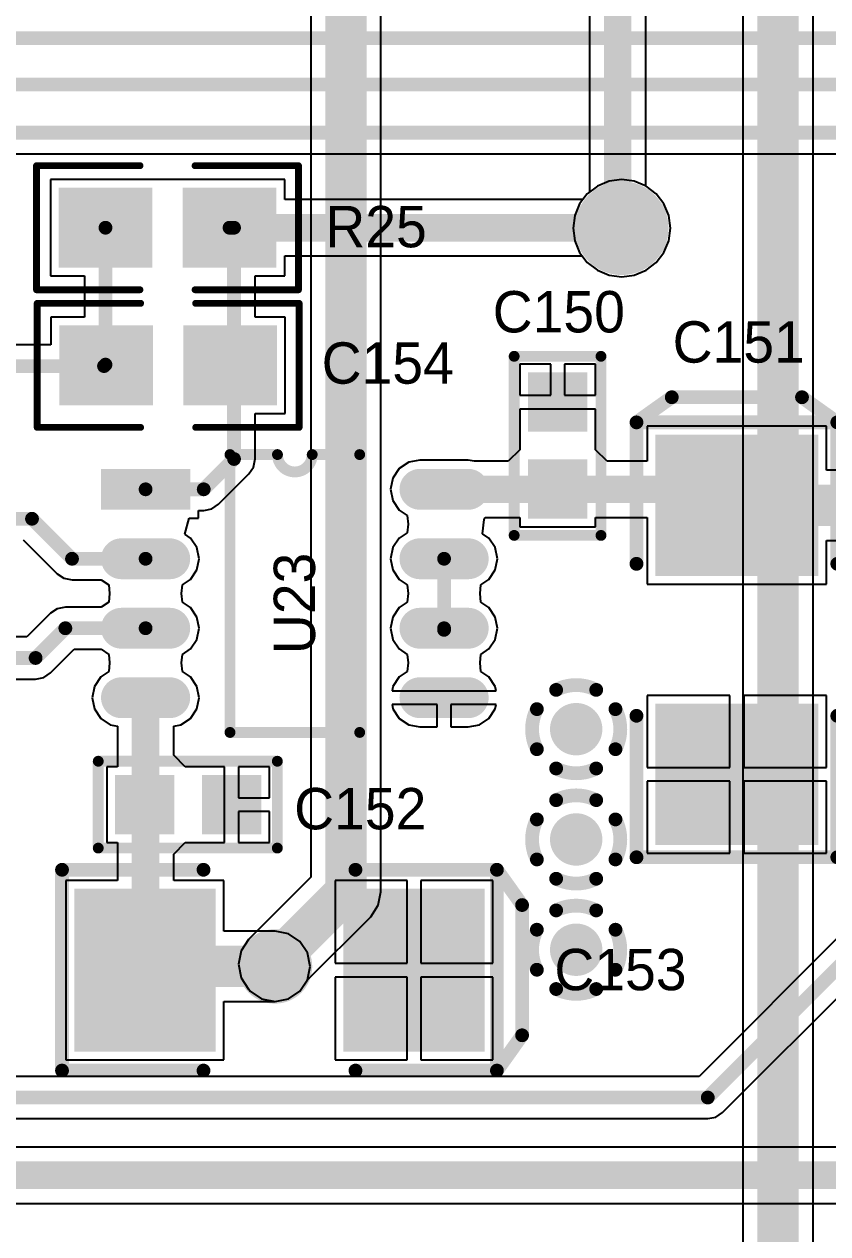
# Model space of a CAD drawing. Header units: millimetres. Extents: x 6.83 to 16.18, y 4.59 to 12.3.
# Drawn here: x 10.975 to 11.558, y 7.442 to 8.32 of the extents above; entities that cross this region are included whole.
import ezdxf

# ---------------------------------------------------------------- set-up
doc = ezdxf.new("R2010")
doc.units = ezdxf.units.MM
doc.header["$MEASUREMENT"] = 0
for name, color, linetype in [('BottomLayer', 5, 'Continuous'), ('BottomSolder', 6, 'Continuous'), ('InternalPlane1', 76, 'Continuous'), ('InternalPlane2', 16, 'Continuous'), ('MultiLayer', 9, 'Continuous'), ('TopLayer', 1, 'Continuous'), ('TopOverlay', 2, 'Continuous'), ('TopPaste', 8, 'Continuous'), ('TopSolder', 216, 'Continuous'), ('ViaHoleLayer', 16, 'Continuous')]:
    doc.layers.add(name, color=color, linetype=linetype)

# ---------------------------------------------------------------- blocks, each defined once
blk = doc.blocks.new('SO_8N_12')
at = {"layer": 'TopLayer', "const_width": 0.02165}
for points in [[(0.23405, 0), (0.19902, 0)], [(0.01752, -0.05039), (-0.01752, -0.05039)], [(0.23405, -0.05039), (0.19902, -0.05039)], [(0.01752, -0.10079), (-0.01752, -0.10079)], [(0.23405, -0.10079), (0.19902, -0.10079)], [(0.01752, -0.15118), (-0.01752, -0.15118)], [(0.23405, -0.15118), (0.19902, -0.15118)]]:
    blk.add_lwpolyline(points, dxfattribs=at)
at = {"layer": 'TopLayer', "const_width": 0.01083}
for points in [[(0.1936, 0, 1), (0.20443, 0, 1)], [(0.22864, 0, 1), (0.23947, 0, 1)], [(-0.02293, -0.05039, 1), (-0.01211, -0.05039, 1)], [(0.01211, -0.05039, 1), (0.02293, -0.05039, 1)], [(0.1936, -0.05039, 1), (0.20443, -0.05039, 1)], [(0.22864, -0.05039, 1), (0.23947, -0.05039, 1)], [(-0.02293, -0.10079, 1), (-0.01211, -0.10079, 1)], [(0.01211, -0.10079, 1), (0.02293, -0.10079, 1)], [(0.1936, -0.10079, 1), (0.20443, -0.10079, 1)], [(0.22864, -0.10079, 1), (0.23947, -0.10079, 1)], [(-0.02293, -0.15118, 1), (-0.01211, -0.15118, 1)], [(0.01211, -0.15118, 1), (0.02293, -0.15118, 1)], [(0.1936, -0.15118, 1), (0.20443, -0.15118, 1)], [(0.22864, -0.15118, 1), (0.23947, -0.15118, 1)]]:
    blk.add_lwpolyline(points, format="xyb", close=True, dxfattribs=at)
at = {"layer": 'TopLayer'}
blk.add_solid([(-0.02835, -0.01083), (0.02835, -0.01083), (-0.02835, 0.01083), (0.02835, 0.01083)], dxfattribs=at)
at = {"layer": 'TopOverlay', "const_width": 0.00787}
for points in [[(0.06122, -0.17638), (0.06122, 0.0252)], [(0.06122, 0.0252), (0.09567, 0.0252)], [(0.12087, 0.0252), (0.15532, 0.0252)], [(0.15532, -0.17638), (0.15532, 0.0252)], [(0.06122, -0.17638), (0.15532, -0.17638)]]:
    blk.add_lwpolyline(points, dxfattribs=at)
at = {"layer": 'TopOverlay', "const_width": 0.00394}
for points in [[(0.05925, 0.0252, 1), (0.06319, 0.0252, 1)], [(0.05925, 0.0252, 1), (0.06319, 0.0252, 1)], [(0.0937, 0.0252, 1), (0.09764, 0.0252, 1)], [(0.0937, 0.0252, 1), (0.09764, 0.0252, 1)], [(0.1189, 0.0252, 1), (0.12283, 0.0252, 1)], [(0.1189, 0.0252, 1), (0.12283, 0.0252, 1)], [(0.15335, 0.0252, 1), (0.15728, 0.0252, 1)], [(0.15335, 0.0252, 1), (0.15728, 0.0252, 1)], [(0.05925, -0.17638, 1), (0.06319, -0.17638, 1)], [(0.05925, -0.17638, 1), (0.06319, -0.17638, 1)], [(0.15335, -0.17638, 1), (0.15728, -0.17638, 1)], [(0.15335, -0.17638, 1), (0.15728, -0.17638, 1)]]:
    blk.add_lwpolyline(points, format="xyb", close=True, dxfattribs=at)
at = {"layer": 'TopOverlay', "const_width": 0.00787}
blk.add_lwpolyline([(0.12087, 0.0252, -1), (0.09567, 0.0252)], format="xyb", dxfattribs=at)
at = {"layer": 'TopPaste', "const_width": 0.02165}
for points in [[(0.23405, 0), (0.19902, 0)], [(0.01752, -0.05039), (-0.01752, -0.05039)], [(0.23405, -0.05039), (0.19902, -0.05039)], [(0.01752, -0.10079), (-0.01752, -0.10079)], [(0.23405, -0.10079), (0.19902, -0.10079)], [(0.01752, -0.15118), (-0.01752, -0.15118)], [(0.23405, -0.15118), (0.19902, -0.15118)]]:
    blk.add_lwpolyline(points, dxfattribs=at)
at = {"layer": 'TopPaste', "const_width": 0.01083}
for points in [[(0.1936, 0, 1), (0.20443, 0, 1)], [(0.22864, 0, 1), (0.23947, 0, 1)], [(-0.02293, -0.05039, 1), (-0.01211, -0.05039, 1)], [(0.01211, -0.05039, 1), (0.02293, -0.05039, 1)], [(0.1936, -0.05039, 1), (0.20443, -0.05039, 1)], [(0.22864, -0.05039, 1), (0.23947, -0.05039, 1)], [(-0.02293, -0.10079, 1), (-0.01211, -0.10079, 1)], [(0.01211, -0.10079, 1), (0.02293, -0.10079, 1)], [(0.1936, -0.10079, 1), (0.20443, -0.10079, 1)], [(0.22864, -0.10079, 1), (0.23947, -0.10079, 1)], [(-0.02293, -0.15118, 1), (-0.01211, -0.15118, 1)], [(0.01211, -0.15118, 1), (0.02293, -0.15118, 1)], [(0.1936, -0.15118, 1), (0.20443, -0.15118, 1)], [(0.22864, -0.15118, 1), (0.23947, -0.15118, 1)]]:
    blk.add_lwpolyline(points, format="xyb", close=True, dxfattribs=at)
at = {"layer": 'TopPaste'}
blk.add_solid([(-0.02835, -0.01083), (0.02835, -0.01083), (-0.02835, 0.01083), (0.02835, 0.01083)], dxfattribs=at)
at = {"layer": 'TopSolder', "const_width": 0.02965}
for points in [[(0.23405, 0), (0.19902, 0)], [(0.01752, -0.05039), (-0.01752, -0.05039)], [(0.23405, -0.05039), (0.19902, -0.05039)], [(0.01752, -0.10079), (-0.01752, -0.10079)], [(0.23405, -0.10079), (0.19902, -0.10079)], [(0.01752, -0.15118), (-0.01752, -0.15118)], [(0.23405, -0.15118), (0.19902, -0.15118)]]:
    blk.add_lwpolyline(points, dxfattribs=at)
at = {"layer": 'TopSolder', "const_width": 0.01483}
for points in [[(0.1916, 0, 1), (0.20643, 0, 1)], [(0.22664, 0, 1), (0.24147, 0, 1)], [(-0.02493, -0.05039, 1), (-0.01011, -0.05039, 1)], [(0.01011, -0.05039, 1), (0.02493, -0.05039, 1)], [(0.1916, -0.05039, 1), (0.20643, -0.05039, 1)], [(0.22664, -0.05039, 1), (0.24147, -0.05039, 1)], [(-0.02493, -0.10079, 1), (-0.01011, -0.10079, 1)], [(0.01011, -0.10079, 1), (0.02493, -0.10079, 1)], [(0.1916, -0.10079, 1), (0.20643, -0.10079, 1)], [(0.22664, -0.10079, 1), (0.24147, -0.10079, 1)], [(-0.02493, -0.15118, 1), (-0.01011, -0.15118, 1)], [(0.01011, -0.15118, 1), (0.02493, -0.15118, 1)], [(0.1916, -0.15118, 1), (0.20643, -0.15118, 1)], [(0.22664, -0.15118, 1), (0.24147, -0.15118, 1)]]:
    blk.add_lwpolyline(points, format="xyb", close=True, dxfattribs=at)
at = {"layer": 'TopSolder'}
blk.add_solid([(-0.03235, -0.01483), (0.03235, -0.01483), (-0.03235, 0.01483), (0.03235, 0.01483)], dxfattribs=at)
blk = doc.blocks.new('0805_26')
at = {"layer": 'TopLayer'}
for points in [[(0.03, 0.025), (-0.03, 0.025), (0.03, -0.025), (-0.03, -0.025)], [(0.12, 0.025), (0.06, 0.025), (0.12, -0.025), (0.06, -0.025)]]:
    blk.add_solid(points, dxfattribs=at)
at = {"layer": 'TopOverlay', "const_width": 0.005}
for points in [[(0.025, 0.045), (-0.05, 0.045)], [(-0.05, 0.045), (-0.05, -0.045)], [(0.14, 0.045), (0.065, 0.045)], [(0.14, 0.045), (0.14, -0.045)], [(0.025, -0.045), (-0.05, -0.045)], [(0.14, -0.045), (0.065, -0.045)]]:
    blk.add_lwpolyline(points, dxfattribs=at)
at = {"layer": 'TopOverlay', "const_width": 0.0025}
for points in [[(-0.05125, 0.045, 1), (-0.04875, 0.045, 1)], [(-0.05125, 0.045, 1), (-0.04875, 0.045, 1)], [(0.02375, 0.045, 1), (0.02625, 0.045, 1)], [(0.06375, 0.045, 1), (0.06625, 0.045, 1)], [(0.13875, 0.045, 1), (0.14125, 0.045, 1)], [(0.13875, 0.045, 1), (0.14125, 0.045, 1)], [(-0.05125, -0.045, 1), (-0.04875, -0.045, 1)], [(-0.05125, -0.045, 1), (-0.04875, -0.045, 1)], [(0.02375, -0.045, 1), (0.02625, -0.045, 1)], [(0.06375, -0.045, 1), (0.06625, -0.045, 1)], [(0.13875, -0.045, 1), (0.14125, -0.045, 1)], [(0.13875, -0.045, 1), (0.14125, -0.045, 1)]]:
    blk.add_lwpolyline(points, format="xyb", close=True, dxfattribs=at)
at = {"layer": 'TopPaste'}
for points in [[(0.03, 0.025), (-0.03, 0.025), (0.03, -0.025), (-0.03, -0.025)], [(0.12, 0.025), (0.06, 0.025), (0.12, -0.025), (0.06, -0.025)]]:
    blk.add_solid(points, dxfattribs=at)
at = {"layer": 'TopSolder'}
for points in [[(0.034, 0.029), (-0.034, 0.029), (0.034, -0.029), (-0.034, -0.029)], [(0.124, 0.029), (0.056, 0.029), (0.124, -0.029), (0.056, -0.029)]]:
    blk.add_solid(points, dxfattribs=at)
blk = doc.blocks.new('0805_32')
at = {"layer": 'TopLayer'}
for points in [[(0.03, 0.025), (-0.03, 0.025), (0.03, -0.025), (-0.03, -0.025)], [(0.12, 0.025), (0.06, 0.025), (0.12, -0.025), (0.06, -0.025)]]:
    blk.add_solid(points, dxfattribs=at)
at = {"layer": 'TopOverlay', "const_width": 0.005}
for points in [[(0.025, 0.045), (-0.05, 0.045)], [(-0.05, 0.045), (-0.05, -0.045)], [(0.14, 0.045), (0.065, 0.045)], [(0.14, 0.045), (0.14, -0.045)], [(0.025, -0.045), (-0.05, -0.045)], [(0.14, -0.045), (0.065, -0.045)]]:
    blk.add_lwpolyline(points, dxfattribs=at)
at = {"layer": 'TopOverlay', "const_width": 0.0025}
for points in [[(-0.05125, 0.045, 1), (-0.04875, 0.045, 1)], [(-0.05125, 0.045, 1), (-0.04875, 0.045, 1)], [(0.02375, 0.045, 1), (0.02625, 0.045, 1)], [(0.06375, 0.045, 1), (0.06625, 0.045, 1)], [(0.13875, 0.045, 1), (0.14125, 0.045, 1)], [(0.13875, 0.045, 1), (0.14125, 0.045, 1)], [(-0.05125, -0.045, 1), (-0.04875, -0.045, 1)], [(-0.05125, -0.045, 1), (-0.04875, -0.045, 1)], [(0.02375, -0.045, 1), (0.02625, -0.045, 1)], [(0.06375, -0.045, 1), (0.06625, -0.045, 1)], [(0.13875, -0.045, 1), (0.14125, -0.045, 1)], [(0.13875, -0.045, 1), (0.14125, -0.045, 1)]]:
    blk.add_lwpolyline(points, format="xyb", close=True, dxfattribs=at)
at = {"layer": 'TopPaste'}
for points in [[(0.03, 0.025), (-0.03, 0.025), (0.03, -0.025), (-0.03, -0.025)], [(0.12, 0.025), (0.06, 0.025), (0.12, -0.025), (0.06, -0.025)]]:
    blk.add_solid(points, dxfattribs=at)
at = {"layer": 'TopSolder'}
for points in [[(0.034, 0.029), (-0.034, 0.029), (0.034, -0.029), (-0.034, -0.029)], [(0.124, 0.029), (0.056, 0.029), (0.124, -0.029), (0.056, -0.029)]]:
    blk.add_solid(points, dxfattribs=at)
blk = doc.blocks.new('6032_____33')
at = {"layer": 'TopLayer'}
for points in [[(-0.04813, 0.05349), (-0.14261, 0.05349), (-0.04813, -0.05675), (-0.14261, -0.05675)], [(0.14715, 0.05349), (0.05266, 0.05349), (0.14715, -0.05675), (0.05266, -0.05675)]]:
    blk.add_solid(points, dxfattribs=at)
at = {"layer": 'TopOverlay', "const_width": 0.01}
for points in [[(-0.15549, -0.07447), (-0.15549, 0.0712)], [(-0.15549, 0.0712), (-0.05285, 0.0712)], [(0.05739, 0.0712), (0.16002, 0.0712)], [(0.16002, -0.07447), (0.16002, 0.0712)], [(0.16002, 0.0712), (0.17825, 0.04561)], [(0.17825, -0.04887), (0.17825, 0.04561)], [(0.16002, -0.07447), (0.17825, -0.04887)], [(-0.15549, -0.07447), (-0.05285, -0.07447)], [(0.05739, -0.07447), (0.16002, -0.07447)]]:
    blk.add_lwpolyline(points, dxfattribs=at)
at = {"layer": 'TopOverlay', "const_width": 0.005}
for points in [[(-0.15799, 0.0712, 1), (-0.15299, 0.0712, 1)], [(-0.15799, 0.0712, 1), (-0.15299, 0.0712, 1)], [(-0.05535, 0.0712, 1), (-0.05035, 0.0712, 1)], [(0.05489, 0.0712, 1), (0.05989, 0.0712, 1)], [(0.15752, 0.0712, 1), (0.16252, 0.0712, 1)], [(0.15752, 0.0712, 1), (0.16252, 0.0712, 1)], [(0.15752, 0.0712, 1), (0.16252, 0.0712, 1)], [(0.17575, 0.04561, 1), (0.18075, 0.04561, 1)], [(0.17575, 0.04561, 1), (0.18075, 0.04561, 1)], [(0.17575, -0.04887, 1), (0.18075, -0.04887, 1)], [(0.17575, -0.04887, 1), (0.18075, -0.04887, 1)], [(-0.15799, -0.07447, 1), (-0.15299, -0.07447, 1)], [(-0.15799, -0.07447, 1), (-0.15299, -0.07447, 1)], [(-0.05535, -0.07447, 1), (-0.05035, -0.07447, 1)], [(0.05489, -0.07447, 1), (0.05989, -0.07447, 1)], [(0.15752, -0.07447, 1), (0.16252, -0.07447, 1)], [(0.15752, -0.07447, 1), (0.16252, -0.07447, 1)], [(0.15752, -0.07447, 1), (0.16252, -0.07447, 1)]]:
    blk.add_lwpolyline(points, format="xyb", close=True, dxfattribs=at)
at = {"layer": 'TopPaste'}
for points in [[(-0.04813, 0.05349), (-0.14261, 0.05349), (-0.04813, -0.05675), (-0.14261, -0.05675)], [(0.14715, 0.05349), (0.05266, 0.05349), (0.14715, -0.05675), (0.05266, -0.05675)]]:
    blk.add_solid(points, dxfattribs=at)
at = {"layer": 'TopSolder'}
for points in [[(-0.04413, 0.05749), (-0.14661, 0.05749), (-0.04413, -0.06075), (-0.14661, -0.06075)], [(0.15115, 0.05749), (0.04866, 0.05749), (0.15115, -0.06075), (0.04866, -0.06075)]]:
    blk.add_solid(points, dxfattribs=at)
blk = doc.blocks.new('0603_34')
at = {"layer": 'TopLayer'}
for points in [[(0.02175, -0.04726), (0.02175, -0.01226), (-0.01325, -0.04726), (-0.01325, -0.01226)], [(0.02175, -0.11026), (0.02175, -0.07526), (-0.01325, -0.11026), (-0.01325, -0.07526)]]:
    blk.add_solid(points, dxfattribs=at)
at = {"layer": 'TopOverlay', "const_width": 0.00787}
for points in [[(-0.02724, 0.00394), (-0.02724, -0.12598)], [(-0.02724, 0.00394), (0.03575, 0.00394)], [(0.03575, 0.00394), (0.03575, -0.12598)], [(-0.02724, -0.12598), (0.03575, -0.12598)]]:
    blk.add_lwpolyline(points, dxfattribs=at)
at = {"layer": 'TopOverlay', "const_width": 0.00394}
for points in [[(-0.02921, 0.00394, 1), (-0.02528, 0.00394, 1)], [(-0.02921, 0.00394, 1), (-0.02528, 0.00394, 1)], [(0.03378, 0.00394, 1), (0.03772, 0.00394, 1)], [(0.03378, 0.00394, 1), (0.03772, 0.00394, 1)], [(-0.02921, -0.12598, 1), (-0.02528, -0.12598, 1)], [(-0.02921, -0.12598, 1), (-0.02528, -0.12598, 1)], [(0.03378, -0.12598, 1), (0.03772, -0.12598, 1)], [(0.03378, -0.12598, 1), (0.03772, -0.12598, 1)]]:
    blk.add_lwpolyline(points, format="xyb", close=True, dxfattribs=at)
at = {"layer": 'TopPaste'}
for points in [[(0.02175, -0.04726), (0.02175, -0.01226), (-0.01325, -0.04726), (-0.01325, -0.01226)], [(0.02175, -0.11026), (0.02175, -0.07526), (-0.01325, -0.11026), (-0.01325, -0.07526)]]:
    blk.add_solid(points, dxfattribs=at)
at = {"layer": 'TopSolder'}
for points in [[(0.02575, -0.05126), (0.02575, -0.00826), (-0.01725, -0.05126), (-0.01725, -0.00826)], [(0.02575, -0.11426), (0.02575, -0.07126), (-0.01725, -0.11426), (-0.01725, -0.07126)]]:
    blk.add_solid(points, dxfattribs=at)
blk = doc.blocks.new('6032_____35')
at = {"layer": 'TopLayer'}
for points in [[(-0.04813, 0.05349), (-0.14261, 0.05349), (-0.04813, -0.05675), (-0.14261, -0.05675)], [(0.14715, 0.05349), (0.05266, 0.05349), (0.14715, -0.05675), (0.05266, -0.05675)]]:
    blk.add_solid(points, dxfattribs=at)
at = {"layer": 'TopOverlay', "const_width": 0.01}
for points in [[(-0.15549, 0.0712), (-0.15549, -0.07447)], [(-0.15549, 0.0712), (-0.05285, 0.0712)], [(0.05739, 0.0712), (0.16002, 0.0712)], [(0.16002, 0.0712), (0.16002, -0.07447)], [(0.16002, 0.0712), (0.17825, 0.04561)], [(0.17825, 0.04561), (0.17825, -0.04887)], [(0.17825, -0.04887), (0.16002, -0.07447)], [(-0.15549, -0.07447), (-0.05285, -0.07447)], [(0.05739, -0.07447), (0.16002, -0.07447)]]:
    blk.add_lwpolyline(points, dxfattribs=at)
at = {"layer": 'TopOverlay', "const_width": 0.005}
for points in [[(-0.15799, 0.0712, 1), (-0.15299, 0.0712, 1)], [(-0.15799, 0.0712, 1), (-0.15299, 0.0712, 1)], [(-0.05535, 0.0712, 1), (-0.05035, 0.0712, 1)], [(0.05489, 0.0712, 1), (0.05989, 0.0712, 1)], [(0.15752, 0.0712, 1), (0.16252, 0.0712, 1)], [(0.15752, 0.0712, 1), (0.16252, 0.0712, 1)], [(0.15752, 0.0712, 1), (0.16252, 0.0712, 1)], [(0.17575, 0.04561, 1), (0.18075, 0.04561, 1)], [(0.17575, 0.04561, 1), (0.18075, 0.04561, 1)], [(0.17575, -0.04887, 1), (0.18075, -0.04887, 1)], [(0.17575, -0.04887, 1), (0.18075, -0.04887, 1)], [(-0.15799, -0.07447, 1), (-0.15299, -0.07447, 1)], [(-0.15799, -0.07447, 1), (-0.15299, -0.07447, 1)], [(-0.05535, -0.07447, 1), (-0.05035, -0.07447, 1)], [(0.05489, -0.07447, 1), (0.05989, -0.07447, 1)], [(0.15752, -0.07447, 1), (0.16252, -0.07447, 1)], [(0.15752, -0.07447, 1), (0.16252, -0.07447, 1)], [(0.15752, -0.07447, 1), (0.16252, -0.07447, 1)]]:
    blk.add_lwpolyline(points, format="xyb", close=True, dxfattribs=at)
at = {"layer": 'TopPaste'}
for points in [[(-0.04813, 0.05349), (-0.14261, 0.05349), (-0.04813, -0.05675), (-0.14261, -0.05675)], [(0.14715, 0.05349), (0.05266, 0.05349), (0.14715, -0.05675), (0.05266, -0.05675)]]:
    blk.add_solid(points, dxfattribs=at)
at = {"layer": 'TopSolder'}
for points in [[(-0.04413, 0.05749), (-0.14661, 0.05749), (-0.04413, -0.06075), (-0.14661, -0.06075)], [(0.15115, 0.05749), (0.04866, 0.05749), (0.15115, -0.06075), (0.04866, -0.06075)]]:
    blk.add_solid(points, dxfattribs=at)
blk = doc.blocks.new('0603_36')
at = {"layer": 'TopLayer'}
for points in [[(0.02175, -0.04726), (0.02175, -0.01226), (-0.01325, -0.04726), (-0.01325, -0.01226)], [(0.02175, -0.11026), (0.02175, -0.07526), (-0.01325, -0.11026), (-0.01325, -0.07526)]]:
    blk.add_solid(points, dxfattribs=at)
at = {"layer": 'TopOverlay', "const_width": 0.00787}
for points in [[(-0.02724, 0.00394), (-0.02724, -0.12598)], [(0.03575, 0.00394), (-0.02724, 0.00394)], [(0.03575, 0.00394), (0.03575, -0.12598)], [(0.03575, -0.12598), (-0.02724, -0.12598)]]:
    blk.add_lwpolyline(points, dxfattribs=at)
at = {"layer": 'TopOverlay', "const_width": 0.00394}
for points in [[(-0.02921, 0.00394, 1), (-0.02528, 0.00394, 1)], [(-0.02921, 0.00394, 1), (-0.02528, 0.00394, 1)], [(0.03378, 0.00394, 1), (0.03772, 0.00394, 1)], [(0.03378, 0.00394, 1), (0.03772, 0.00394, 1)], [(-0.02921, -0.12598, 1), (-0.02528, -0.12598, 1)], [(-0.02921, -0.12598, 1), (-0.02528, -0.12598, 1)], [(0.03378, -0.12598, 1), (0.03772, -0.12598, 1)], [(0.03378, -0.12598, 1), (0.03772, -0.12598, 1)]]:
    blk.add_lwpolyline(points, format="xyb", close=True, dxfattribs=at)
at = {"layer": 'TopPaste'}
for points in [[(0.02175, -0.04726), (0.02175, -0.01226), (-0.01325, -0.04726), (-0.01325, -0.01226)], [(0.02175, -0.11026), (0.02175, -0.07526), (-0.01325, -0.11026), (-0.01325, -0.07526)]]:
    blk.add_solid(points, dxfattribs=at)
at = {"layer": 'TopSolder'}
for points in [[(0.02575, -0.05126), (0.02575, -0.00826), (-0.01725, -0.05126), (-0.01725, -0.00826)], [(0.02575, -0.11426), (0.02575, -0.07126), (-0.01725, -0.11426), (-0.01725, -0.07126)]]:
    blk.add_solid(points, dxfattribs=at)

msp = doc.modelspace()

# ---------------------------------------------------------------- linework, layer by layer
at = {"layer": 'BottomLayer'}
for p, q in [((11.496, 10.69484), (11.496, 5.4839)), ((11.54697, 7.05236), (11.54697, 10.69484)), ((11.1825, 10.1235), (11.1825, 7.70082)), ((11.23348, 7.69026), (11.23348, 10.1235)), ((11.38476, 9.03992), (11.38476, 8.19797)), ((11.42554, 8.20243), (11.42554, 9.04108)), ((11.38315, 8.19673), (11.37754, 8.18942)), ((11.38476, 8.19797), (11.38315, 8.19673)), ((11.42576, 8.20234), (11.42554, 8.20243)), ((11.43307, 8.19673), (11.42576, 8.20234)), ((11.43868, 8.18942), (11.43307, 8.19673)), ((11.37754, 8.18942), (11.37401, 8.18091)), ((11.44221, 8.18091), (11.43868, 8.18942)), ((11.37401, 8.18091), (11.37281, 8.17177)), ((11.44341, 8.17177), (11.44221, 8.18091)), ((11.37281, 8.17177), (11.37401, 8.16264)), ((11.44221, 8.16264), (11.44341, 8.17177)), ((11.37401, 8.16264), (11.37754, 8.15412)), ((11.43868, 8.15412), (11.44221, 8.16264)), ((11.37754, 8.15412), (11.38315, 8.14681)), ((11.43307, 8.14681), (11.43868, 8.15412)), ((11.38315, 8.14681), (11.39046, 8.1412)), ((11.42576, 8.1412), (11.43307, 8.14681)), ((11.39046, 8.1412), (11.39897, 8.13767)), ((11.39897, 8.13767), (11.40811, 8.13647)), ((11.40811, 8.13647), (11.41725, 8.13767)), ((11.41725, 8.13767), (11.42576, 8.1412)), ((11.1825, 7.70082), (11.13748, 7.65579)), ((11.23154, 7.6805), (11.23348, 7.69026)), ((11.22602, 7.67223), (11.23154, 7.6805)), ((11.18002, 7.62624), (11.22602, 7.67223)), ((11.13748, 7.65579), (11.13195, 7.64752)), ((11.13195, 7.64752), (11.13001, 7.63777)), ((11.13001, 7.63777), (11.13195, 7.62801)), ((11.13195, 7.62801), (11.13748, 7.61974)), ((11.17462, 7.61816), (11.18002, 7.62624)), ((11.13748, 7.61974), (11.13755, 7.61969)), ((11.13755, 7.61969), (11.13858, 7.61816)), ((11.13858, 7.61816), (11.14685, 7.61264)), ((11.16635, 7.61264), (11.17462, 7.61816)), ((11.14685, 7.61264), (11.1566, 7.61069)), ((11.1566, 7.61069), (11.16635, 7.61264))]:
    msp.add_line(p, q, dxfattribs=at)
for points, const_width in [([(11.52149, 5.4839), (11.52149, 10.71912)], 0.03), ([(11.20799, 7.69026), (11.20799, 10.14778)], 0.03), ([(11.40515, 8.17262), (11.40515, 9.08027)], 0.02), ([(11.1555, 7.63777), (11.20799, 7.69026)], 0.03)]:
    msp.add_lwpolyline(points, dxfattribs=dict(at, const_width=const_width))
for points, const_width in [([(11.39561, 8.17177, 1), (11.42061, 8.17177, 1)], 0.025), ([(11.40015, 8.17262, 1), (11.41015, 8.17262, 1)], 0.01), ([(11.36758, 7.80829, 1), (11.38258, 7.80829, 1)], 0.015), ([(11.36758, 7.72829, 1), (11.38258, 7.72829, 1)], 0.015), ([(11.20049, 7.69026, 1), (11.21549, 7.69026, 1)], 0.015), ([(11.20049, 7.69026, 1), (11.21549, 7.69026, 1)], 0.015), ([(11.36758, 7.64829, 1), (11.38258, 7.64829, 1)], 0.015), ([(11.148, 7.63777, 1), (11.163, 7.63777, 1)], 0.015), ([(11.1491, 7.63618, 1), (11.1641, 7.63618, 1)], 0.015)]:
    msp.add_lwpolyline(points, format="xyb", close=True, dxfattribs=dict(at, const_width=const_width))
at = {"layer": 'BottomSolder'}
for points, const_width in [([(11.39361, 8.17177, 1), (11.42261, 8.17177, 1)], 0.029), ([(11.36558, 7.80829, 1), (11.38458, 7.80829, 1)], 0.019), ([(11.36558, 7.72829, 1), (11.38458, 7.72829, 1)], 0.019), ([(11.36558, 7.64829, 1), (11.38458, 7.64829, 1)], 0.019), ([(11.1471, 7.63618, 1), (11.1661, 7.63618, 1)], 0.019)]:
    msp.add_lwpolyline(points, format="xyb", close=True, dxfattribs=dict(at, const_width=const_width))
at = {"layer": 'InternalPlane1'}
for points, const_width in [([(11.39111, 8.17177, 1), (11.42511, 8.17177, 1)], 0.034), ([(11.35805, 7.83681, 1), (11.36305, 7.83681, 1)], 0.005), ([(11.3871, 7.83681, 1), (11.3921, 7.83681, 1)], 0.005), ([(11.34406, 7.82282, 1), (11.34906, 7.82282, 1)], 0.005), ([(11.40109, 7.82282, 1), (11.40609, 7.82282, 1)], 0.005), ([(11.34406, 7.79377, 1), (11.34906, 7.79377, 1)], 0.005), ([(11.40109, 7.79377, 1), (11.40609, 7.79377, 1)], 0.005), ([(11.35805, 7.77978, 1), (11.36305, 7.77978, 1)], 0.005), ([(11.3871, 7.77978, 1), (11.3921, 7.77978, 1)], 0.005), ([(11.35805, 7.7568, 1), (11.36305, 7.7568, 1)], 0.005), ([(11.3871, 7.7568, 1), (11.3921, 7.7568, 1)], 0.005), ([(11.34406, 7.74282, 1), (11.34906, 7.74282, 1)], 0.005), ([(11.40109, 7.74282, 1), (11.40609, 7.74282, 1)], 0.005), ([(11.34406, 7.71377, 1), (11.34906, 7.71377, 1)], 0.005), ([(11.40109, 7.71377, 1), (11.40609, 7.71377, 1)], 0.005), ([(11.35805, 7.69978, 1), (11.36305, 7.69978, 1)], 0.005), ([(11.3871, 7.69978, 1), (11.3921, 7.69978, 1)], 0.005), ([(11.35805, 7.6768, 1), (11.36305, 7.6768, 1)], 0.005), ([(11.3871, 7.6768, 1), (11.3921, 7.6768, 1)], 0.005), ([(11.1431, 7.63618, 1), (11.1701, 7.63618, 1)], 0.027), ([(11.34406, 7.66282, 1), (11.34906, 7.66282, 1)], 0.005), ([(11.40109, 7.66282, 1), (11.40609, 7.66282, 1)], 0.005), ([(11.34406, 7.63377, 1), (11.34906, 7.63377, 1)], 0.005), ([(11.40109, 7.63377, 1), (11.40609, 7.63377, 1)], 0.005), ([(11.35805, 7.61978, 1), (11.36305, 7.61978, 1)], 0.005), ([(11.3871, 7.61978, 1), (11.3921, 7.61978, 1)], 0.005)]:
    msp.add_lwpolyline(points, format="xyb", close=True, dxfattribs=dict(at, const_width=const_width))
at = {"layer": 'InternalPlane1', "const_width": 0.01}
for points in [[(11.36055, 7.83681, -0.240079), (11.3896, 7.83681)], [(11.34656, 7.79377, -0.240079), (11.34656, 7.82282)], [(11.40359, 7.82282, -0.240079), (11.40359, 7.79377)], [(11.3896, 7.77978, -0.240079), (11.36055, 7.77978)], [(11.36055, 7.7568, -0.240079), (11.3896, 7.7568)], [(11.34656, 7.71377, -0.240079), (11.34656, 7.74282)], [(11.40359, 7.74282, -0.240079), (11.40359, 7.71377)], [(11.3896, 7.69978, -0.240079), (11.36055, 7.69978)], [(11.36055, 7.6768, -0.240079), (11.3896, 7.6768)], [(11.34656, 7.63377, -0.240079), (11.34656, 7.66282)], [(11.40359, 7.66282, -0.240079), (11.40359, 7.63377)], [(11.3896, 7.61978, -0.240079), (11.36055, 7.61978)]]:
    msp.add_lwpolyline(points, format="xyb", dxfattribs=at)
at = {"layer": 'InternalPlane2'}
for points, const_width in [([(11.39111, 8.17177, 1), (11.42511, 8.17177, 1)], 0.034), ([(11.35805, 7.83681, 1), (11.36305, 7.83681, 1)], 0.005), ([(11.3871, 7.83681, 1), (11.3921, 7.83681, 1)], 0.005), ([(11.34406, 7.82282, 1), (11.34906, 7.82282, 1)], 0.005), ([(11.40109, 7.82282, 1), (11.40609, 7.82282, 1)], 0.005), ([(11.34406, 7.79377, 1), (11.34906, 7.79377, 1)], 0.005), ([(11.40109, 7.79377, 1), (11.40609, 7.79377, 1)], 0.005), ([(11.35805, 7.77978, 1), (11.36305, 7.77978, 1)], 0.005), ([(11.3871, 7.77978, 1), (11.3921, 7.77978, 1)], 0.005), ([(11.35805, 7.7568, 1), (11.36305, 7.7568, 1)], 0.005), ([(11.3871, 7.7568, 1), (11.3921, 7.7568, 1)], 0.005), ([(11.34406, 7.74282, 1), (11.34906, 7.74282, 1)], 0.005), ([(11.40109, 7.74282, 1), (11.40609, 7.74282, 1)], 0.005), ([(11.34406, 7.71377, 1), (11.34906, 7.71377, 1)], 0.005), ([(11.40109, 7.71377, 1), (11.40609, 7.71377, 1)], 0.005), ([(11.35805, 7.69978, 1), (11.36305, 7.69978, 1)], 0.005), ([(11.3871, 7.69978, 1), (11.3921, 7.69978, 1)], 0.005), ([(11.35805, 7.6768, 1), (11.36305, 7.6768, 1)], 0.005), ([(11.3871, 7.6768, 1), (11.3921, 7.6768, 1)], 0.005), ([(11.1431, 7.63618, 1), (11.1701, 7.63618, 1)], 0.027), ([(11.34406, 7.66282, 1), (11.34906, 7.66282, 1)], 0.005), ([(11.40109, 7.66282, 1), (11.40609, 7.66282, 1)], 0.005), ([(11.34406, 7.63377, 1), (11.34906, 7.63377, 1)], 0.005), ([(11.40109, 7.63377, 1), (11.40609, 7.63377, 1)], 0.005), ([(11.35805, 7.61978, 1), (11.36305, 7.61978, 1)], 0.005), ([(11.3871, 7.61978, 1), (11.3921, 7.61978, 1)], 0.005)]:
    msp.add_lwpolyline(points, format="xyb", close=True, dxfattribs=dict(at, const_width=const_width))
at = {"layer": 'InternalPlane2', "const_width": 0.01}
for points in [[(11.36055, 7.83681, -0.240079), (11.3896, 7.83681)], [(11.34656, 7.79377, -0.240079), (11.34656, 7.82282)], [(11.40359, 7.82282, -0.240079), (11.40359, 7.79377)], [(11.3896, 7.77978, -0.240079), (11.36055, 7.77978)], [(11.36055, 7.7568, -0.240079), (11.3896, 7.7568)], [(11.34656, 7.71377, -0.240079), (11.34656, 7.74282)], [(11.40359, 7.74282, -0.240079), (11.40359, 7.71377)], [(11.3896, 7.69978, -0.240079), (11.36055, 7.69978)], [(11.36055, 7.6768, -0.240079), (11.3896, 7.6768)], [(11.34656, 7.63377, -0.240079), (11.34656, 7.66282)], [(11.40359, 7.66282, -0.240079), (11.40359, 7.63377)], [(11.3896, 7.61978, -0.240079), (11.36055, 7.61978)]]:
    msp.add_lwpolyline(points, format="xyb", dxfattribs=at)
at = {"layer": 'MultiLayer'}
for points, const_width in [([(11.39561, 8.17177, 1), (11.42061, 8.17177, 1)], 0.025), ([(11.36758, 7.80829, 1), (11.38258, 7.80829, 1)], 0.015), ([(11.36758, 7.72829, 1), (11.38258, 7.72829, 1)], 0.015), ([(11.36758, 7.64829, 1), (11.38258, 7.64829, 1)], 0.015), ([(11.1491, 7.63618, 1), (11.1641, 7.63618, 1)], 0.015)]:
    msp.add_lwpolyline(points, format="xyb", close=True, dxfattribs=dict(at, const_width=const_width))
at = {"layer": 'TopLayer'}
for p, q in [((10.2702, 8.22575), (12.33252, 8.22575)), ((11.0718, 8.20708), (10.99361, 8.20708)), ((10.99361, 8.20708), (10.99361, 8.13708)), ((11.07361, 8.20708), (11.0718, 8.20708)), ((11.08361, 8.20708), (11.07361, 8.20708)), ((11.08543, 8.20708), (11.08361, 8.20708)), ((11.16361, 8.20708), (11.08543, 8.20708)), ((11.16361, 8.19247), (11.16361, 8.20708)), ((11.39897, 8.20587), (11.39046, 8.20234)), ((11.40811, 8.20707), (11.39897, 8.20587)), ((11.41725, 8.20587), (11.40811, 8.20707)), ((11.42576, 8.20234), (11.41725, 8.20587)), ((11.38315, 8.19673), (11.37987, 8.19247)), ((11.39046, 8.20234), (11.38315, 8.19673)), ((11.43307, 8.19673), (11.42576, 8.20234)), ((11.43868, 8.18942), (11.43307, 8.19673)), ((11.37987, 8.19247), (11.16361, 8.19247)), ((11.44221, 8.18091), (11.43868, 8.18942)), ((11.44341, 8.17177), (11.44221, 8.18091)), ((11.44221, 8.16264), (11.44341, 8.17177)), ((11.43868, 8.15412), (11.44221, 8.16264)), ((11.43307, 8.14681), (11.43868, 8.15412)), ((11.16361, 8.13708), (11.16361, 8.15168)), ((11.16361, 8.15168), (11.37941, 8.15168)), ((11.37941, 8.15168), (11.38315, 8.14681)), ((11.38315, 8.14681), (11.39046, 8.1412)), ((11.42576, 8.1412), (11.43307, 8.14681)), ((10.99361, 8.13708), (11.01832, 8.13708)), ((11.01832, 8.13708), (11.01832, 8.10724)), ((11.14216, 8.10724), (11.14216, 8.13708)), ((11.14216, 8.13708), (11.16361, 8.13708)), ((11.39046, 8.1412), (11.39897, 8.13767)), ((11.39897, 8.13767), (11.40811, 8.13647)), ((11.40811, 8.13647), (11.41725, 8.13767)), ((11.41725, 8.13767), (11.42576, 8.1412)), ((11.01832, 8.10724), (10.99408, 8.10724)), ((10.99408, 8.10724), (10.99408, 8.08701)), ((11.16408, 8.10724), (11.14216, 8.10724)), ((11.16408, 8.03724), (11.16408, 8.10724)), ((10.99408, 8.08701), (10.96338, 8.08701)), ((11.35659, 8.07306), (11.33409, 8.07306)), ((11.33409, 8.07306), (11.33409, 8.05056)), ((11.35659, 8.05056), (11.35659, 8.07306)), ((11.38909, 8.07306), (11.36659, 8.07306)), ((11.36659, 8.07306), (11.36659, 8.05056)), ((11.38909, 8.05056), (11.38909, 8.07306)), ((11.33409, 8.05056), (11.35659, 8.05056)), ((11.36659, 8.05056), (11.38909, 8.05056)), ((11.36159, 8.04056), (11.33409, 8.04056)), ((11.33409, 8.04056), (11.33409, 8.02188)), ((11.38909, 8.04056), (11.36159, 8.04056)), ((11.38909, 8.02188), (11.38909, 8.04056)), ((11.14216, 8.00431), (11.14216, 8.03724)), ((11.14216, 8.03724), (11.16408, 8.03724)), ((11.33409, 8.02188), (11.33409, 8.01105)), ((11.38909, 8.01806), (11.38909, 8.02188)), ((11.55678, 8.02801), (11.42654, 8.02801)), ((11.42654, 8.02801), (11.42654, 8.0027)), ((11.55678, 7.99626), (11.55678, 8.02801)), ((11.38909, 8.01105), (11.38909, 8.01806)), ((11.141, 7.99846), (11.14216, 8.00431)), ((11.26173, 8.00355), (11.2536, 8.00193)), ((11.29676, 8.00355), (11.26173, 8.00355)), ((11.301, 8.0027), (11.29676, 8.00355)), ((11.33409, 8.01105), (11.32573, 8.0027)), ((11.39744, 8.0027), (11.38909, 8.01105)), ((11.13768, 7.9935), (11.141, 7.99846)), ((11.24671, 7.99733), (11.24211, 7.99044)), ((11.2536, 8.00193), (11.24671, 7.99733)), ((11.32573, 8.0027), (11.301, 8.0027)), ((11.42654, 8.0027), (11.39744, 8.0027)), ((11.97718, 7.99626), (11.55678, 7.99626)), ((11.11568, 7.9715), (11.13768, 7.9935)), ((11.24211, 7.99044), (11.24049, 7.98231)), ((11.24049, 7.98231), (11.24211, 7.97418)), ((11.10487, 7.96702), (11.11072, 7.96818)), ((11.11072, 7.96818), (11.11568, 7.9715)), ((11.24211, 7.97418), (11.24671, 7.9673)), ((11.09114, 7.94967), (11.09427, 7.96148)), ((11.09427, 7.96148), (11.10106, 7.96148)), ((11.10106, 7.96148), (11.10106, 7.96702)), ((11.10106, 7.96702), (11.10487, 7.96702)), ((11.24671, 7.9673), (11.25258, 7.96338)), ((11.25258, 7.96338), (11.25316, 7.95711)), ((11.30703, 7.95011), (11.30843, 7.9605)), ((11.30843, 7.9605), (11.30899, 7.96192)), ((11.30899, 7.96192), (11.33409, 7.96192)), ((11.33409, 7.96192), (11.33409, 7.95507)), ((11.38909, 7.95507), (11.38909, 7.96192)), ((11.38909, 7.96192), (11.42654, 7.96192)), ((11.42654, 7.96192), (11.42654, 7.91352)), ((11.25258, 7.95085), (11.24671, 7.94693)), ((11.25316, 7.95711), (11.25258, 7.95085)), ((11.33409, 7.95507), (11.38909, 7.95507)), ((10.97397, 7.94564), (10.99851, 7.9211)), ((11.09524, 7.94693), (11.09114, 7.94967)), ((11.09985, 7.94004), (11.09524, 7.94693)), ((11.24671, 7.94693), (11.24211, 7.94004)), ((11.31178, 7.94693), (11.30703, 7.95011)), ((11.31638, 7.94004), (11.31178, 7.94693)), ((11.55678, 7.91352), (11.55678, 7.94528)), ((11.55678, 7.94528), (11.97718, 7.94528)), ((11.10146, 7.93192), (11.09985, 7.94004)), ((11.24211, 7.94004), (11.24049, 7.93192)), ((11.318, 7.93192), (11.31638, 7.94004)), ((11.09985, 7.92379), (11.10146, 7.93192)), ((11.24049, 7.93192), (11.24211, 7.92379)), ((11.31638, 7.92379), (11.318, 7.93192)), ((10.99851, 7.9211), (11.00347, 7.91779)), ((11.00347, 7.91779), (11.00932, 7.91662)), ((11.00932, 7.91662), (11.03059, 7.91662)), ((11.03059, 7.91662), (11.03604, 7.91298)), ((11.08938, 7.91298), (11.09524, 7.9169)), ((11.09524, 7.9169), (11.09985, 7.92379)), ((11.24211, 7.92379), (11.24671, 7.9169)), ((11.24671, 7.9169), (11.25258, 7.91298)), ((11.30591, 7.91298), (11.31178, 7.9169)), ((11.31178, 7.9169), (11.31638, 7.92379)), ((11.03604, 7.91298), (11.03662, 7.90672)), ((11.03662, 7.90672), (11.03604, 7.90046)), ((11.0888, 7.90672), (11.08938, 7.91298)), ((11.08938, 7.90046), (11.0888, 7.90672)), ((11.25258, 7.91298), (11.25316, 7.90672)), ((11.25316, 7.90672), (11.25258, 7.90046)), ((11.30533, 7.90672), (11.30591, 7.91298)), ((11.30591, 7.90046), (11.30533, 7.90672)), ((11.42654, 7.91352), (11.55678, 7.91352)), ((11.03604, 7.90046), (11.03059, 7.89682)), ((11.09524, 7.89654), (11.08938, 7.90046)), ((11.25258, 7.90046), (11.24671, 7.89654)), ((11.31178, 7.89654), (11.30591, 7.90046)), ((10.99368, 7.89234), (10.97659, 7.87525)), ((10.99864, 7.89565), (10.99368, 7.89234)), ((11.00449, 7.89682), (10.99864, 7.89565)), ((11.03059, 7.89682), (11.00449, 7.89682)), ((11.09985, 7.88965), (11.09524, 7.89654)), ((11.10146, 7.88152), (11.09985, 7.88965)), ((11.24211, 7.88965), (11.24049, 7.88152)), ((11.24671, 7.89654), (11.24211, 7.88965)), ((11.31638, 7.88965), (11.31178, 7.89654)), ((11.318, 7.88152), (11.31638, 7.88965)), ((11.09985, 7.8734), (11.10146, 7.88152)), ((11.24049, 7.88152), (11.24211, 7.8734)), ((11.31638, 7.8734), (11.318, 7.88152)), ((10.97659, 7.87525), (10.95965, 7.87525)), ((11.09524, 7.86651), (11.09985, 7.8734)), ((11.24211, 7.8734), (11.24671, 7.86651)), ((11.31178, 7.86651), (11.31638, 7.8734)), ((10.99374, 7.84914), (11.01083, 7.86623)), ((11.01083, 7.86623), (11.03059, 7.86623)), ((11.03059, 7.86623), (11.03604, 7.86259)), ((11.08938, 7.86259), (11.09524, 7.86651)), ((11.24671, 7.86651), (11.25258, 7.86259)), ((11.30591, 7.86259), (11.31178, 7.86651)), ((11.03604, 7.86259), (11.03662, 7.85633)), ((11.03662, 7.85633), (11.03604, 7.85007)), ((11.08879, 7.85633), (11.08938, 7.86259)), ((11.08938, 7.85007), (11.08879, 7.85633)), ((11.25258, 7.86259), (11.25316, 7.85633)), ((11.25316, 7.85633), (11.25258, 7.85007)), ((11.30533, 7.85633), (11.30591, 7.86259)), ((11.30591, 7.85007), (11.30533, 7.85633)), ((10.98292, 7.84466), (10.98877, 7.84582)), ((10.98877, 7.84582), (10.99374, 7.84914)), ((11.03017, 7.84615), (11.02557, 7.83926)), ((11.03604, 7.85007), (11.03017, 7.84615)), ((11.09524, 7.84615), (11.08938, 7.85007)), ((11.09985, 7.83926), (11.09524, 7.84615)), ((11.24671, 7.84615), (11.24211, 7.83926)), ((11.25258, 7.85007), (11.24671, 7.84615)), ((11.31178, 7.84615), (11.30591, 7.85007)), ((11.31638, 7.83926), (11.31178, 7.84615)), ((10.95965, 7.84466), (10.98292, 7.84466)), ((11.02557, 7.83926), (11.02396, 7.83113)), ((11.10146, 7.83113), (11.09985, 7.83926)), ((11.24211, 7.83926), (11.24148, 7.83613)), ((11.317, 7.83613), (11.31638, 7.83926)), ((11.02396, 7.83113), (11.02557, 7.823)), ((11.09985, 7.823), (11.10146, 7.83113)), ((11.24148, 7.83613), (11.317, 7.83613)), ((11.48666, 7.83274), (11.42654, 7.83274)), ((11.42654, 7.83274), (11.42654, 7.78049)), ((11.48666, 7.78049), (11.48666, 7.83274)), ((11.55678, 7.83274), (11.49666, 7.83274)), ((11.49666, 7.83274), (11.49666, 7.78049)), ((11.55678, 7.78049), (11.55678, 7.83274)), ((11.02557, 7.823), (11.03017, 7.81611)), ((11.09524, 7.81611), (11.09985, 7.823)), ((11.27424, 7.82613), (11.24148, 7.82613)), ((11.24148, 7.82613), (11.24211, 7.823)), ((11.24211, 7.823), (11.24671, 7.81611)), ((11.27424, 7.8099), (11.27424, 7.82613)), ((11.317, 7.82613), (11.28424, 7.82613)), ((11.28424, 7.82613), (11.28424, 7.8099)), ((11.31178, 7.81611), (11.31638, 7.823)), ((11.31638, 7.823), (11.317, 7.82613)), ((11.03017, 7.81611), (11.03706, 7.81151)), ((11.03706, 7.81151), (11.04232, 7.81047)), ((11.04232, 7.81047), (11.04232, 7.78103)), ((11.0831, 7.81047), (11.08836, 7.81151)), ((11.0831, 7.78939), (11.0831, 7.81047)), ((11.08836, 7.81151), (11.09524, 7.81611)), ((11.24671, 7.81611), (11.2536, 7.81151)), ((11.2536, 7.81151), (11.26173, 7.8099)), ((11.29676, 7.8099), (11.30489, 7.81151)), ((11.30489, 7.81151), (11.31178, 7.81611)), ((11.26173, 7.8099), (11.27424, 7.8099)), ((11.28424, 7.8099), (11.29676, 7.8099)), ((11.09145, 7.78103), (11.0831, 7.78939)), ((11.04232, 7.78103), (11.03456, 7.78103)), ((11.03456, 7.78103), (11.03456, 7.72603)), ((11.10137, 7.78103), (11.09145, 7.78103)), ((11.12005, 7.78103), (11.10137, 7.78103)), ((11.12005, 7.75353), (11.12005, 7.78103)), ((11.15255, 7.78103), (11.13005, 7.78103)), ((11.13005, 7.78103), (11.13005, 7.75853)), ((11.15255, 7.75853), (11.15255, 7.78103)), ((11.42654, 7.78049), (11.48666, 7.78049)), ((11.49666, 7.78049), (11.55678, 7.78049)), ((11.48666, 7.77049), (11.42654, 7.77049)), ((11.42654, 7.77049), (11.42654, 7.71825)), ((11.48666, 7.71825), (11.48666, 7.77049)), ((11.55678, 7.77049), (11.49666, 7.77049)), ((11.49666, 7.77049), (11.49666, 7.71825)), ((11.55678, 7.71825), (11.55678, 7.77049)), ((11.13005, 7.75853), (11.15255, 7.75853)), ((11.12005, 7.72603), (11.12005, 7.75353)), ((11.15255, 7.74853), (11.13005, 7.74853)), ((11.13005, 7.74853), (11.13005, 7.72603)), ((11.15255, 7.72603), (11.15255, 7.74853)), ((11.03456, 7.72603), (11.04232, 7.72603)), ((11.04232, 7.72603), (11.04232, 7.69858)), ((11.0831, 7.71768), (11.09145, 7.72603)), ((11.09145, 7.72603), (11.09755, 7.72603)), ((11.09755, 7.72603), (11.10137, 7.72603)), ((11.10137, 7.72603), (11.12005, 7.72603)), ((11.13005, 7.72603), (11.15255, 7.72603)), ((11.0831, 7.69858), (11.0831, 7.71768)), ((11.42654, 7.71825), (11.48666, 7.71825)), ((11.49666, 7.71825), (11.55678, 7.71825)), ((11.04232, 7.69858), (11.00495, 7.69858)), ((11.00495, 7.69858), (11.00495, 7.56834)), ((11.11944, 7.69858), (11.0831, 7.69858)), ((11.11944, 7.66167), (11.11944, 7.69858)), ((11.25247, 7.69858), (11.20023, 7.69858)), ((11.20023, 7.69858), (11.20023, 7.63846)), ((11.25247, 7.63846), (11.25247, 7.69858)), ((11.31472, 7.69858), (11.26247, 7.69858)), ((11.26247, 7.69858), (11.26247, 7.63846)), ((11.31472, 7.63846), (11.31472, 7.69858)), ((11.1566, 7.66167), (11.11944, 7.66167)), ((11.16635, 7.65973), (11.1566, 7.66167)), ((11.57, 7.66215), (11.46419, 7.55634)), ((11.17462, 7.65421), (11.16635, 7.65973)), ((11.18015, 7.64594), (11.17462, 7.65421)), ((11.18209, 7.63618), (11.18015, 7.64594)), ((11.18015, 7.62643), (11.18209, 7.63618)), ((11.20023, 7.63846), (11.25247, 7.63846)), ((11.26247, 7.63846), (11.31472, 7.63846)), ((11.48134, 7.53023), (11.59291, 7.6418)), ((11.17462, 7.61816), (11.18015, 7.62643)), ((11.25247, 7.62846), (11.20023, 7.62846)), ((11.20023, 7.62846), (11.20023, 7.56834)), ((11.25247, 7.56834), (11.25247, 7.62846)), ((11.31472, 7.62846), (11.26247, 7.62846)), ((11.26247, 7.62846), (11.26247, 7.56834)), ((11.31472, 7.56834), (11.31472, 7.62846)), ((11.16635, 7.61264), (11.17462, 7.61816)), ((11.11944, 7.56834), (11.11944, 7.61069)), ((11.11944, 7.61069), (11.1566, 7.61069)), ((11.1566, 7.61069), (11.16635, 7.61264)), ((11.00495, 7.56834), (11.11944, 7.56834)), ((11.20023, 7.56834), (11.25247, 7.56834)), ((11.26247, 7.56834), (11.31472, 7.56834)), ((11.46419, 7.55634), (10.75952, 7.55634)), ((11.47638, 7.52692), (11.48134, 7.53023)), ((10.94779, 7.52575), (11.47053, 7.52575)), ((11.47053, 7.52575), (11.47638, 7.52692)), ((12.02518, 7.50508), (10.95373, 7.50508)), ((10.95412, 7.46429), (12.02518, 7.46429))]:
    msp.add_line(p, q, dxfattribs=at)
for points, const_width in [([(10.0202, 8.3096), (13.20348, 8.3096)], 0.01), ([(10.24771, 8.27592), (13.16689, 8.27592)], 0.01), ([(10.26387, 8.24105), (13.12739, 8.24105)], 0.01), ([(11.12687, 8.17208), (11.40428, 8.17208)], 0.02), ([(11.03361, 8.07278), (11.03361, 8.17208)], 0.01), ([(11.12361, 8.17208), (11.12687, 8.17208)], 0.01), ([(11.12687, 8.00431), (11.12687, 8.17208)], 0.01), ([(10.96338, 8.07171), (11.03255, 8.07171)], 0.01), ([(11.03255, 8.07171), (11.03361, 8.07278)], 0.01), ([(11.10487, 7.98231), (11.12687, 8.00431)], 0.01), ([(11.06271, 7.98231), (11.10487, 7.98231)], 0.01), ([(11.27924, 7.98231), (11.49377, 7.98231)], 0.02), ([(11.49166, 7.97077), (11.97718, 7.97077)], 0.03), ([(10.92181, 7.96094), (10.9803, 7.96094)], 0.01), ([(10.9803, 7.96094), (11.00932, 7.93192)], 0.01), ([(11.00932, 7.93192), (11.06271, 7.93192)], 0.01), ([(11.27924, 7.88152), (11.27924, 7.93192)], 0.01), ([(10.98292, 7.85995), (11.00449, 7.88152)], 0.01), ([(11.00449, 7.88152), (11.06271, 7.88152)], 0.01), ([(11.27924, 7.88035), (11.27924, 7.88152)], 0.01), ([(10.92093, 7.85995), (10.98292, 7.85995)], 0.01), ([(11.06271, 7.65273), (11.06271, 7.83113)], 0.02), ([(11.47053, 7.54105), (11.58209, 7.65261)], 0.01), ([(11.06388, 7.63618), (11.1566, 7.63618)], 0.03), ([(10.74106, 7.54105), (11.47053, 7.54105)], 0.01), ([(10.92651, 7.48468), (12.07891, 7.48468)], 0.02)]:
    msp.add_lwpolyline(points, dxfattribs=dict(at, const_width=const_width))
for points, const_width in [([(11.39561, 8.17177, 1), (11.42061, 8.17177, 1)], 0.025), ([(11.12187, 8.17208, 1), (11.13187, 8.17208, 1)], 0.01), ([(11.39928, 8.17208, 1), (11.40928, 8.17208, 1)], 0.01), ([(11.03111, 8.17208, 1), (11.03611, 8.17208, 1)], 0.005), ([(11.12111, 8.17208, 1), (11.12611, 8.17208, 1)], 0.005), ([(11.12437, 8.17208, 1), (11.12937, 8.17208, 1)], 0.005), ([(11.12437, 8.17208, 1), (11.12937, 8.17208, 1)], 0.005), ([(11.03005, 8.07171, 1), (11.03505, 8.07171, 1)], 0.005), ([(11.03005, 8.07171, 1), (11.03505, 8.07171, 1)], 0.005), ([(11.03111, 8.07278, 1), (11.03611, 8.07278, 1)], 0.005), ([(11.03111, 8.07278, 1), (11.03611, 8.07278, 1)], 0.005), ([(11.12437, 8.00431, 1), (11.12937, 8.00431, 1)], 0.005), ([(11.12437, 8.00431, 1), (11.12937, 8.00431, 1)], 0.005), ([(11.06021, 7.98231, 1), (11.06521, 7.98231, 1)], 0.005), ([(11.10237, 7.98231, 1), (11.10737, 7.98231, 1)], 0.005), ([(11.10237, 7.98231, 1), (11.10737, 7.98231, 1)], 0.005), ([(11.27424, 7.98231, 1), (11.28424, 7.98231, 1)], 0.01), ([(11.48416, 7.97077, 1), (11.49916, 7.97077, 1)], 0.015), ([(11.48877, 7.98231, 1), (11.49877, 7.98231, 1)], 0.01), ([(10.9778, 7.96094, 1), (10.9828, 7.96094, 1)], 0.005), ([(10.9778, 7.96094, 1), (10.9828, 7.96094, 1)], 0.005), ([(11.00682, 7.93192, 1), (11.01182, 7.93192, 1)], 0.005), ([(11.00682, 7.93192, 1), (11.01182, 7.93192, 1)], 0.005), ([(11.06021, 7.93192, 1), (11.06521, 7.93192, 1)], 0.005), ([(11.27674, 7.93192, 1), (11.28174, 7.93192, 1)], 0.005), ([(11.00199, 7.88152, 1), (11.00699, 7.88152, 1)], 0.005), ([(11.00199, 7.88152, 1), (11.00699, 7.88152, 1)], 0.005), ([(11.06021, 7.88152, 1), (11.06521, 7.88152, 1)], 0.005), ([(11.27674, 7.88152, 1), (11.28174, 7.88152, 1)], 0.005), ([(11.27674, 7.88152, 1), (11.28174, 7.88152, 1)], 0.005), ([(11.27674, 7.88035, 1), (11.28174, 7.88035, 1)], 0.005), ([(10.98042, 7.85995, 1), (10.98542, 7.85995, 1)], 0.005), ([(10.98042, 7.85995, 1), (10.98542, 7.85995, 1)], 0.005), ([(11.05771, 7.83113, 1), (11.06771, 7.83113, 1)], 0.01), ([(11.36758, 7.80829, 1), (11.38258, 7.80829, 1)], 0.015), ([(11.36758, 7.72829, 1), (11.38258, 7.72829, 1)], 0.015), ([(11.05771, 7.65273, 1), (11.06771, 7.65273, 1)], 0.01), ([(11.36758, 7.64829, 1), (11.38258, 7.64829, 1)], 0.015), ([(11.05638, 7.63618, 1), (11.07138, 7.63618, 1)], 0.015), ([(11.1491, 7.63618, 1), (11.1641, 7.63618, 1)], 0.015), ([(11.1491, 7.63618, 1), (11.1641, 7.63618, 1)], 0.015), ([(11.46803, 7.54105, 1), (11.47303, 7.54105, 1)], 0.005), ([(11.46803, 7.54105, 1), (11.47303, 7.54105, 1)], 0.005)]:
    msp.add_lwpolyline(points, format="xyb", close=True, dxfattribs=dict(at, const_width=const_width))
at = {"layer": 'TopSolder'}
for points, const_width in [([(11.39361, 8.17177, 1), (11.42261, 8.17177, 1)], 0.029), ([(11.36558, 7.80829, 1), (11.38458, 7.80829, 1)], 0.019), ([(11.36558, 7.72829, 1), (11.38458, 7.72829, 1)], 0.019), ([(11.36558, 7.64829, 1), (11.38458, 7.64829, 1)], 0.019), ([(11.1471, 7.63618, 1), (11.1661, 7.63618, 1)], 0.019)]:
    msp.add_lwpolyline(points, format="xyb", close=True, dxfattribs=dict(at, const_width=const_width))
at = {"layer": 'ViaHoleLayer'}
for points, const_width in [([(11.40111, 8.17177, 1), (11.41511, 8.17177, 1)], 0.014), ([(11.37158, 7.80829, 1), (11.37858, 7.80829, 1)], 0.007), ([(11.37158, 7.72829, 1), (11.37858, 7.72829, 1)], 0.007), ([(11.37158, 7.64829, 1), (11.37858, 7.64829, 1)], 0.007), ([(11.1531, 7.63618, 1), (11.1601, 7.63618, 1)], 0.007)]:
    msp.add_lwpolyline(points, format="xyb", close=True, dxfattribs=dict(at, const_width=const_width))

# ---------------------------------------------------------------- block references
for name, p, rotation in [('0805_26', (11.12361, 8.17208), 180), ('0805_32', (11.12408, 8.07224), 180), ('0603_36', (11.36584, 7.95281), 180), ('6032_____35', (11.49003, 7.87086), 90), ('0603_34', (11.0323, 7.74928), 90), ('6032_____33', (11.15757, 7.63509), 360)]:
    msp.add_blockref(name, p, dxfattribs=dict(rotation=rotation))
msp.add_blockref('SO_8N_12', (11.06271, 7.98231))

# ---------------------------------------------------------------- texts
at = {"layer": 'TopOverlay'}
for s, p in [('R25', (11.1931, 8.15788)), ('C150', (11.31452, 8.09613)), ('C151', (11.44505, 8.0742)), ('C154', (11.19042, 8.05892)), ('C152', (11.17048, 7.73563)), ('C153', (11.35924, 7.61891))]:
    msp.add_text(s, height=0.03, dxfattribs=at).set_placement(p)
msp.add_text('U23', height=0.03, rotation=90, dxfattribs=at).set_placement((11.18565, 7.86273))

doc.saveas('drawing.dxf')
